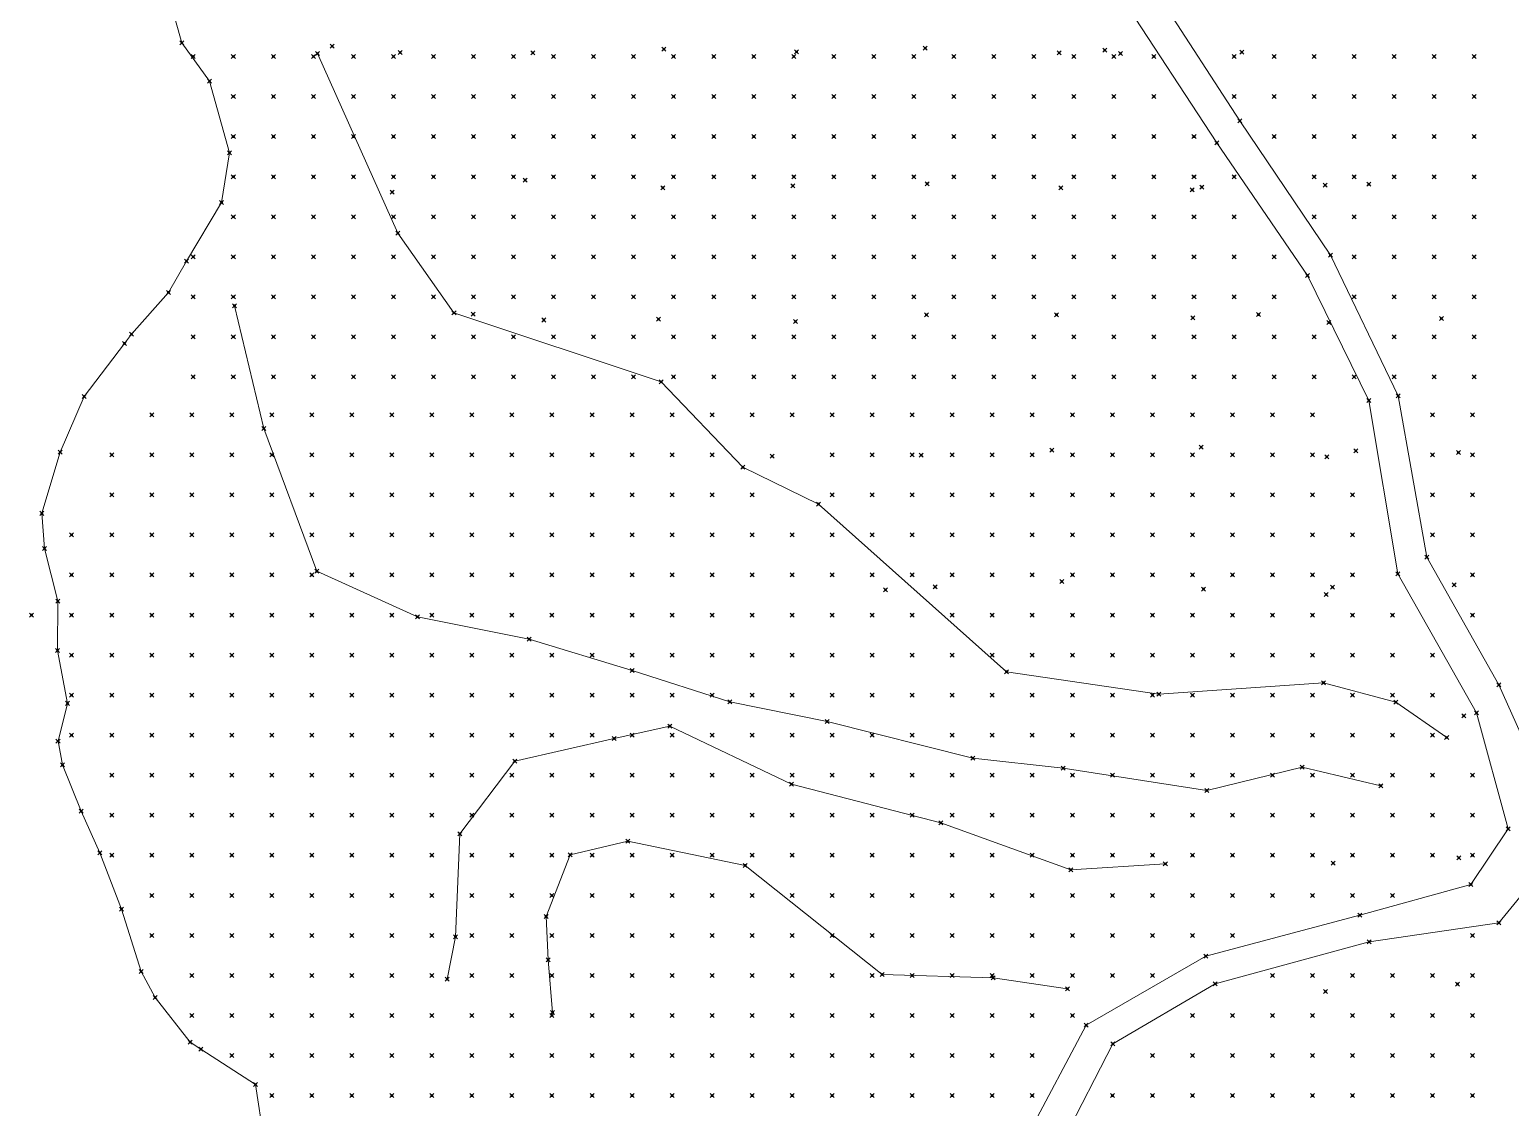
# Model space of a CAD drawing. Header units: metres. Extents: x 441556 to 446409, y 432338 to 461058.
# Drawn here: x 445925.6 to 446036.5, y 438821.1 to 438901.8 of the extents above; entities that cross this region are included whole.
import ezdxf

# ---------------------------------------------------------------- set-up
doc = ezdxf.new("R2010")
doc.units = ezdxf.units.M
doc.header["$MEASUREMENT"] = 0
doc.header["$PDMODE"] = 35
doc.header["$PDSIZE"] = 0.15
for name, color, linetype, lineweight in [('DTM-BRE-RevN_GRP_CURS APA', 2, 'Continuous', 0), ('DTM-BRE-RevN_GRP_DRUM PAMANT', 2, 'Continuous', 0), ('DTM-BRE-RevN_GRP_DRUM PIATRA', 2, 'Continuous', 0), ('DTM-BRE-RevN_GRP_TALUZ JOS', 2, 'Continuous', 0), ('DTM-BRE-RevN_GRP_TALUZ SUS', 2, 'Continuous', 0), ('DTM-NOK-RevN_LIDAR_co_lidar', 91, 'Continuous', 0), ('DTM-NOK-RevN_RTK', 32, 'Continuous', 0)]:
    doc.layers.add(name, color=color, linetype=linetype, lineweight=lineweight)

msp = doc.modelspace()

# ---------------------------------------------------------------- linework, layer by layer
at = {"layer": 'DTM-BRE-RevN_GRP_CURS APA'}
for p, q in [((445936.989, 438900.851, 324.313), (445936.012, 438904.302, 324.313)), ((445939.068, 438897.976, 324.4), (445936.989, 438900.851, 324.313)), ((445940.563, 438892.614, 325.966), (445939.068, 438897.976, 324.4)), ((445939.97, 438888.901, 324.487), (445940.563, 438892.614, 325.966)), ((445937.334, 438884.497, 323.879), (445939.97, 438888.901, 324.487)), ((445935.978, 438882.161, 323.879), (445937.334, 438884.497, 323.879)), ((445933.219, 438879.032, 323.879), (445935.978, 438882.161, 323.879)), ((445929.671, 438874.357, 323.879), (445932.692, 438878.34, 323.879)), ((445932.692, 438878.34, 323.879), (445933.219, 438879.032, 323.879)), ((445927.862, 438870.201, 323.879), (445929.671, 438874.357, 323.879)), ((445926.502, 438865.612, 323.879), (445927.862, 438870.201, 323.879)), ((445926.689, 438862.983, 323.879), (445926.502, 438865.612, 323.879)), ((445927.694, 438859.027, 323.879), (445926.689, 438862.983, 323.879)), ((445927.667, 438855.344, 323.879), (445927.694, 438859.027, 323.879)), ((445928.415, 438851.383, 323.879), (445927.667, 438855.344, 323.879)), ((445927.709, 438848.554, 323.879), (445928.415, 438851.383, 323.879)), ((445928.039, 438846.768, 323.879), (445927.709, 438848.554, 323.879)), ((445929.456, 438843.305, 323.879), (445928.039, 438846.768, 323.879)), ((445930.847, 438840.189, 323.879), (445929.456, 438843.305, 323.879)), ((445932.475, 438835.98, 323.879), (445930.847, 438840.189, 323.879)), ((445933.944, 438831.303, 323.879), (445932.475, 438835.98, 323.879)), ((445934.985, 438829.35, 323.879), (445933.944, 438831.303, 323.879)), ((445937.615, 438826.019, 323.879), (445934.985, 438829.35, 323.879)), ((445938.423, 438825.483, 323.879), (445937.615, 438826.019, 323.879)), ((445942.501, 438822.833, 323.879), (445938.423, 438825.483, 323.879)), ((445943.435, 438816.783, 323.741), (445942.501, 438822.833, 323.879))]:
    msp.add_line(p, q, dxfattribs=at)
at = {"layer": 'DTM-BRE-RevN_GRP_DRUM PAMANT'}
for p, q in [((446007.463, 438904.178, 342.673), (446014.546, 438893.347, 344.209)), ((446014.546, 438893.347, 344.209), (446021.33, 438883.431, 345.723)), ((446021.33, 438883.431, 345.723), (446025.933, 438874.053, 346.718)), ((446025.933, 438874.053, 346.718), (446028.098, 438861.076, 347.718)), ((446028.098, 438861.076, 347.718), (446033.996, 438850.667, 346.865)), ((446033.996, 438850.667, 346.865), (446036.37, 438841.982, 346.601)), ((446036.37, 438841.982, 346.601), (446033.588, 438837.819, 346.491)), ((446033.588, 438837.819, 346.491), (446025.259, 438835.516, 346.163)), ((446025.259, 438835.516, 346.163), (446013.709, 438832.443, 345.888)), ((446013.709, 438832.443, 345.888), (446004.758, 438827.272, 347.267)), ((446004.758, 438827.272, 347.267), (446000.436, 438819.151, 347.187))]:
    msp.add_line(p, q, dxfattribs=at)
at = {"layer": 'DTM-BRE-RevN_GRP_DRUM PIATRA'}
for p, q in [((446016.272, 438894.999, 344.352), (446009.286, 438905.769, 342.631)), ((446023.049, 438884.947, 345.827), (446016.272, 438894.999, 344.352)), ((446028.126, 438874.414, 346.789), (446023.049, 438884.947, 345.827)), ((446030.284, 438862.326, 347.772), (446028.126, 438874.414, 346.789)), ((446035.686, 438852.771, 347), (446030.284, 438862.326, 347.772)), ((446040.814, 438841.255, 347.248), (446035.686, 438852.771, 347)), ((446035.685, 438834.943, 347.017), (446040.814, 438841.255, 347.248)), ((446025.967, 438833.516, 346.357), (446035.685, 438834.943, 347.017)), ((446014.429, 438830.368, 346.197), (446025.967, 438833.516, 346.357)), ((446006.746, 438825.888, 347.289), (446014.429, 438830.368, 346.197)), ((446002.968, 438818.52, 347.371), (446006.746, 438825.888, 347.289))]:
    msp.add_line(p, q, dxfattribs=at)
at = {"layer": 'DTM-BRE-RevN_GRP_TALUZ JOS'}
for p, q in [((445940.941, 438881.162, 325.456), (445943.13, 438871.971, 325.852)), ((445943.13, 438871.971, 325.852), (445947.108, 438861.269, 326.997)), ((445947.108, 438861.269, 326.997), (445954.637, 438857.863, 328.642)), ((445954.637, 438857.863, 328.642), (445963.009, 438856.197, 330.624)), ((445963.009, 438856.197, 330.624), (445970.722, 438853.848, 332.011)), ((445970.722, 438853.848, 332.011), (445978.058, 438851.501, 333.135)), ((445978.058, 438851.501, 333.135), (445985.35, 438850.016, 336.859)), ((445969.374, 438848.749, 331.148), (445973.563, 438849.684, 331.668)), ((445973.563, 438849.684, 331.668), (445982.673, 438845.338, 333.904)), ((445985.35, 438850.016, 336.859), (445996.267, 438847.28, 337.237)), ((445961.929, 438847.05, 330.823), (445969.374, 438848.749, 331.148)), ((445957.829, 438841.606, 329.361), (445961.929, 438847.05, 330.823)), ((445996.267, 438847.28, 337.237), (446003.04, 438846.522, 338.39)), ((446003.04, 438846.522, 338.39), (446013.803, 438844.855, 341.357)), ((446013.803, 438844.855, 341.357), (446020.932, 438846.603, 341.288)), ((446020.932, 438846.603, 341.288), (446026.839, 438845.217, 342.782)), ((445982.673, 438845.338, 333.904), (445993.865, 438842.435, 336.928)), ((445957.497, 438833.907, 328.708), (445957.829, 438841.606, 329.361)), ((445993.865, 438842.435, 336.928), (446003.597, 438838.906, 340.499)), ((446003.597, 438838.906, 340.499), (446010.684, 438839.36, 342.106)), ((445956.879, 438830.723, 327.258), (445957.497, 438833.907, 328.708))]:
    msp.add_line(p, q, dxfattribs=at)
at = {"layer": 'DTM-BRE-RevN_GRP_TALUZ SUS'}
for p, q in [((445947.155, 438900.04, 335.568), (445953.18, 438886.588, 336.504)), ((445953.18, 438886.588, 336.504), (445957.382, 438880.621, 337.75)), ((445957.382, 438880.621, 337.75), (445972.916, 438875.462, 340.488)), ((445972.916, 438875.462, 340.488), (445979.029, 438869.059, 341.603)), ((445979.029, 438869.059, 341.603), (445984.691, 438866.31, 341.584)), ((445984.691, 438866.31, 341.584), (445998.779, 438853.754, 342.737)), ((445998.779, 438853.754, 342.737), (446010.201, 438852.076, 343.902)), ((446010.201, 438852.076, 343.902), (446022.545, 438852.929, 347.068)), ((446022.545, 438852.929, 347.068), (446027.945, 438851.471, 346.95)), ((446027.945, 438851.471, 346.95), (446031.765, 438848.827, 346.337)), ((445966.08, 438840.033, 339.383), (445970.399, 438841.049, 340.245)), ((445970.399, 438841.049, 340.245), (445979.207, 438839.251, 340.427)), ((445964.277, 438835.43, 338.679), (445966.08, 438840.033, 339.383)), ((445979.207, 438839.251, 340.427), (445989.474, 438831.08, 344.766)), ((445964.435, 438832.179, 337.848), (445964.277, 438835.43, 338.679)), ((445964.773, 438828.239, 339.26), (445964.435, 438832.179, 337.848)), ((445989.474, 438831.08, 344.766), (445997.775, 438830.822, 346.466)), ((445997.775, 438830.822, 346.466), (446003.352, 438830.003, 346.673))]:
    msp.add_line(p, q, dxfattribs=at)
at = {"layer": 'DTM-NOK-RevN_LIDAR_co_lidar'}
for p in [(445937.848, 438899.82, 325.815), (445940.847, 438899.82, 328.677), (445943.847, 438899.82, 331.771), (445946.846, 438899.82, 335.147), (445949.845, 438899.82, 335.708), (445952.845, 438899.82, 335.959), (445955.844, 438899.82, 336.188), (445958.844, 438899.82, 336.481), (445961.843, 438899.82, 336.861), (445964.842, 438899.82, 337.264), (445967.842, 438899.82, 337.67), (445970.841, 438899.82, 338.04), (445973.84, 438899.82, 338.349), (445976.84, 438899.82, 338.656), (445979.839, 438899.82, 339.053), (445982.838, 438899.82, 339.314), (445985.838, 438899.82, 339.655), (445988.837, 438899.82, 339.923), (445991.837, 438899.82, 340.266), (445994.836, 438899.82, 340.55), (445997.835, 438899.82, 340.975), (446000.835, 438899.82, 341.336), (446003.834, 438899.82, 341.74), (446006.833, 438899.82, 342.135), (446009.833, 438899.82, 342.669), (446015.832, 438899.82, 344.54), (446018.831, 438899.82, 345.81), (446021.83, 438899.82, 347.473), (446024.83, 438899.82, 350.516), (446027.829, 438899.82, 354.712), (446030.828, 438899.82, 357.706), (446033.828, 438899.82, 360.603), (445940.847, 438896.821, 327.848), (445943.847, 438896.821, 330.026), (445946.846, 438896.821, 333.891), (445949.845, 438896.821, 335.865), (445952.845, 438896.821, 336.23), (445955.844, 438896.821, 336.482), (445958.844, 438896.821, 336.769), (445961.843, 438896.821, 337.112), (445964.842, 438896.821, 337.487), (445967.842, 438896.821, 337.853), (445970.841, 438896.821, 338.235), (445973.84, 438896.821, 338.633), (445976.84, 438896.821, 338.971), (445979.839, 438896.821, 339.473), (445982.838, 438896.821, 339.87), (445985.838, 438896.821, 340.054), (445988.837, 438896.821, 340.421), (445991.837, 438896.821, 340.791), (445994.836, 438896.821, 341.085), (445997.835, 438896.821, 341.394), (446000.835, 438896.821, 341.746), (446003.834, 438896.821, 342.1), (446006.833, 438896.821, 342.384), (446009.833, 438896.821, 342.84), (446015.832, 438896.821, 344.009), (446018.831, 438896.821, 345.558), (446021.83, 438896.821, 346.921), (446024.83, 438896.821, 348.757), (446027.829, 438896.821, 350.732), (446030.828, 438896.821, 354.07), (446033.828, 438896.821, 356.374), (445940.847, 438893.821, 327.468), (445943.847, 438893.821, 329.334), (445946.846, 438893.821, 332.597), (445949.845, 438893.821, 336.084), (445952.845, 438893.821, 336.466), (445955.844, 438893.821, 336.752), (445958.844, 438893.821, 337.075), (445961.843, 438893.821, 337.4), (445964.842, 438893.821, 337.793), (445967.842, 438893.821, 338.159), (445970.841, 438893.821, 338.493), (445973.84, 438893.821, 338.846), (445976.84, 438893.821, 339.267), (445979.839, 438893.821, 339.781), (445982.838, 438893.821, 340.269), (445985.838, 438893.821, 340.525), (445988.837, 438893.821, 340.88), (445991.837, 438893.821, 341.217), (445994.836, 438893.821, 341.508), (445997.835, 438893.821, 341.805), (446000.835, 438893.821, 342.139), (446003.834, 438893.821, 342.447), (446006.833, 438893.821, 342.706), (446009.833, 438893.821, 342.986), (446012.832, 438893.821, 343.548), (446018.831, 438893.821, 345.117), (446021.83, 438893.821, 347.062), (446024.83, 438893.821, 348.796), (446027.829, 438893.821, 350.849), (446030.828, 438893.821, 352.275), (446033.828, 438893.821, 354.253), (445940.847, 438890.822, 326.871), (445943.847, 438890.822, 329.123), (445946.846, 438890.822, 331.294), (445949.845, 438890.822, 336.267), (445952.845, 438890.822, 336.675), (445955.844, 438890.822, 337.021), (445958.844, 438890.822, 337.362), (445961.843, 438890.822, 337.713), (445964.842, 438890.822, 338.1), (445967.842, 438890.822, 338.456), (445970.841, 438890.822, 338.792), (445973.84, 438890.822, 339.113), (445976.84, 438890.822, 339.468), (445979.839, 438890.822, 339.917), (445982.838, 438890.822, 340.539), (445985.838, 438890.822, 340.873), (445988.837, 438890.822, 341.216), (445991.837, 438890.822, 341.568), (445994.836, 438890.822, 341.877), (445997.835, 438890.822, 342.153), (446000.835, 438890.822, 342.48), (446003.834, 438890.822, 342.772), (446006.833, 438890.822, 343.009), (446009.833, 438890.822, 343.192), (446012.832, 438890.822, 343.74), (446015.832, 438890.822, 344.303), (446021.83, 438890.822, 346.211), (446024.83, 438890.822, 347.641), (446027.829, 438890.822, 350.154), (446030.828, 438890.822, 351.631), (446033.828, 438890.822, 353.535), (445940.847, 438887.823, 326.674), (445943.847, 438887.823, 328.615), (445946.846, 438887.823, 331.221), (445949.845, 438887.823, 334.149), (445952.845, 438887.823, 336.312), (445955.844, 438887.823, 337.194), (445958.844, 438887.823, 337.65), (445961.843, 438887.823, 338.032), (445964.842, 438887.823, 338.382), (445967.842, 438887.823, 338.743), (445970.841, 438887.823, 339.066), (445973.84, 438887.823, 339.372), (445976.84, 438887.823, 339.7), (445979.839, 438887.823, 340.148), (445982.838, 438887.823, 340.702), (445985.838, 438887.823, 341.151), (445988.837, 438887.823, 341.482), (445991.837, 438887.823, 341.865), (445994.836, 438887.823, 342.217), (445997.835, 438887.823, 342.477), (446000.835, 438887.823, 342.759), (446003.834, 438887.823, 343.07), (446006.833, 438887.823, 343.284), (446009.833, 438887.823, 343.467), (446012.832, 438887.823, 343.796), (446015.832, 438887.823, 344.356), (446021.83, 438887.823, 345.598), (446024.83, 438887.823, 347.051), (446027.829, 438887.823, 348.262), (446030.828, 438887.823, 350.844), (446033.828, 438887.823, 352.419), (445937.848, 438884.823, 324.541), (445940.847, 438884.823, 326.302), (445943.847, 438884.823, 328.518), (445946.846, 438884.823, 330.834), (445949.845, 438884.823, 332.997), (445952.845, 438884.823, 335.741), (445955.844, 438884.823, 337.37), (445958.844, 438884.823, 337.851), (445961.843, 438884.823, 338.281), (445964.842, 438884.823, 338.629), (445967.842, 438884.823, 339.011), (445970.841, 438884.823, 339.33), (445973.84, 438884.823, 339.623), (445976.84, 438884.823, 339.941), (445979.839, 438884.823, 340.314), (445982.838, 438884.823, 340.825), (445985.838, 438884.823, 341.229), (445988.837, 438884.823, 341.644), (445991.837, 438884.823, 342.076), (445994.836, 438884.823, 342.518), (445997.835, 438884.823, 342.784), (446000.835, 438884.823, 343.074), (446003.834, 438884.823, 343.357), (446006.833, 438884.823, 343.582), (446009.833, 438884.823, 343.774), (446012.832, 438884.823, 344.013), (446015.832, 438884.823, 344.388), (446018.831, 438884.823, 344.961), (446024.83, 438884.823, 346.215), (446027.829, 438884.823, 347.747), (446030.828, 438884.823, 349), (446033.828, 438884.823, 351.281), (445937.848, 438881.824, 324.569), (445940.847, 438881.824, 325.954), (445943.847, 438881.824, 327.613), (445946.846, 438881.824, 330.573), (445949.845, 438881.824, 332.497), (445952.845, 438881.824, 335.019), (445955.844, 438881.824, 337.328), (445958.844, 438881.824, 337.96), (445961.843, 438881.824, 338.44), (445964.842, 438881.824, 338.87), (445967.842, 438881.824, 339.269), (445970.841, 438881.824, 339.595), (445973.84, 438881.824, 339.907), (445976.84, 438881.824, 340.221), (445979.839, 438881.824, 340.507), (445982.838, 438881.824, 340.897), (445985.838, 438881.824, 341.302), (445988.837, 438881.824, 341.834), (445991.837, 438881.824, 342.265), (445994.836, 438881.824, 342.763), (445997.835, 438881.824, 343.1), (446000.835, 438881.824, 343.373), (446003.834, 438881.824, 343.662), (446006.833, 438881.824, 343.869), (446009.833, 438881.824, 344.106), (446012.832, 438881.824, 344.317), (446015.832, 438881.824, 344.565), (446018.831, 438881.824, 344.919), (446024.83, 438881.824, 345.91), (446027.829, 438881.824, 347.032), (446030.828, 438881.824, 348.34), (446033.828, 438881.824, 350.076), (445937.848, 438878.825, 324.774), (445940.847, 438878.825, 325.79), (445943.847, 438878.825, 327.084), (445946.846, 438878.825, 329.604), (445949.845, 438878.825, 331.457), (445952.845, 438878.825, 333.063), (445955.844, 438878.825, 334.568), (445958.844, 438878.825, 337.245), (445961.843, 438878.825, 338.327), (445964.842, 438878.825, 339.04), (445967.842, 438878.825, 339.471), (445970.841, 438878.825, 339.882), (445973.84, 438878.825, 340.188), (445976.84, 438878.825, 340.503), (445979.839, 438878.825, 340.776), (445982.838, 438878.825, 341.023), (445985.838, 438878.825, 341.417), (445988.837, 438878.825, 341.931), (445991.837, 438878.825, 342.454), (445994.836, 438878.825, 342.977), (445997.835, 438878.825, 343.391), (446000.835, 438878.825, 343.675), (446003.834, 438878.825, 343.977), (446006.833, 438878.825, 344.209), (446009.833, 438878.825, 344.448), (446012.832, 438878.825, 344.658), (446015.832, 438878.825, 344.872), (446018.831, 438878.825, 345.024), (446021.83, 438878.825, 345.56), (446027.829, 438878.825, 346.504), (446030.828, 438878.825, 347.575), (446033.828, 438878.825, 348.764), (445937.848, 438875.825, 324.912), (445940.847, 438875.825, 325.382), (445943.847, 438875.825, 326.593), (445946.846, 438875.825, 328.795), (445949.845, 438875.825, 330.124), (445952.845, 438875.825, 331.818), (445955.844, 438875.825, 333.438), (445958.844, 438875.825, 335.042), (445961.843, 438875.825, 336.58), (445964.842, 438875.825, 338.29), (445967.842, 438875.825, 339.665), (445970.841, 438875.825, 339.99), (445973.84, 438875.825, 340.47), (445976.84, 438875.825, 340.781), (445979.839, 438875.825, 341.058), (445982.838, 438875.825, 341.319), (445985.838, 438875.825, 341.616), (445988.837, 438875.825, 342.054), (445991.837, 438875.825, 342.641), (445994.836, 438875.825, 343.216), (445997.835, 438875.825, 343.622), (446000.835, 438875.825, 343.965), (446003.834, 438875.825, 344.268), (446006.833, 438875.825, 344.579), (446009.833, 438875.825, 344.774), (446012.832, 438875.825, 345), (446015.832, 438875.825, 345.24), (446018.831, 438875.825, 345.445), (446021.83, 438875.825, 345.635), (446024.83, 438875.825, 346.092), (446027.829, 438875.825, 346.427), (446030.828, 438875.825, 347.299), (446033.828, 438875.825, 348.324), (445934.73, 438872.994, 324.757), (445937.73, 438872.994, 325.113), (445940.729, 438872.994, 325.418), (445943.728, 438872.994, 326.013), (445946.728, 438872.994, 327.711), (445949.727, 438872.994, 328.995), (445952.726, 438872.994, 330.829), (445955.726, 438872.994, 332.71), (445958.725, 438872.994, 334.138), (445961.725, 438872.994, 333.656), (445964.724, 438872.994, 335.05), (445967.723, 438872.994, 336.34), (445970.723, 438872.994, 337.991), (445973.722, 438872.994, 339.081), (445976.721, 438872.994, 340.509), (445979.721, 438872.994, 341.325), (445982.72, 438872.994, 341.751), (445985.72, 438872.994, 341.967), (445988.719, 438872.994, 342.257), (445991.718, 438872.994, 342.772), (445994.718, 438872.994, 343.332), (445997.717, 438872.994, 343.93), (446000.716, 438872.994, 344.306), (446003.716, 438872.994, 344.697), (446006.715, 438872.994, 345.043), (446009.715, 438872.994, 345.318), (446012.714, 438872.994, 345.561), (446015.713, 438872.994, 345.812), (446018.713, 438872.994, 346.091), (446021.712, 438872.994, 346.225), (446030.71, 438872.994, 347.258), (446033.71, 438872.994, 348.125), (445931.731, 438869.995, 324.377), (445934.73, 438869.995, 324.657), (445937.73, 438869.995, 325.205), (445940.729, 438869.995, 325.63), (445943.728, 438869.995, 326.111), (445946.728, 438869.995, 327.379), (445949.727, 438869.995, 328.461), (445952.726, 438869.995, 330.691), (445955.726, 438869.995, 331.63), (445958.725, 438869.995, 332.189), (445961.725, 438869.995, 332.811), (445964.724, 438869.995, 333.852), (445967.723, 438869.995, 335.309), (445970.723, 438869.995, 336.372), (445973.722, 438869.995, 337.11), (445976.721, 438869.995, 338.191), (445985.72, 438869.995, 342.219), (445988.719, 438869.995, 342.592), (445991.718, 438869.995, 343.009), (445994.718, 438869.995, 343.505), (445997.717, 438869.995, 344.153), (446000.716, 438869.995, 344.553), (446003.716, 438869.995, 344.931), (446006.715, 438869.995, 345.293), (446009.715, 438869.995, 345.591), (446012.714, 438869.995, 345.858), (446015.713, 438869.995, 346.131), (446018.713, 438869.995, 346.419), (446021.712, 438869.995, 346.533), (446030.71, 438869.995, 347.489), (446033.71, 438869.995, 348.333), (445931.731, 438866.995, 324.352), (445934.73, 438866.995, 324.696), (445937.73, 438866.995, 325.256), (445940.729, 438866.995, 325.885), (445943.728, 438866.995, 326.302), (445946.728, 438866.995, 327.013), (445949.727, 438866.995, 328.413), (445952.726, 438866.995, 329.514), (445955.726, 438866.995, 330.967), (445958.725, 438866.995, 332.001), (445961.725, 438866.995, 333.047), (445964.724, 438866.995, 334.718), (445967.723, 438866.995, 335.549), (445970.723, 438866.995, 335.434), (445973.722, 438866.995, 335.406), (445976.721, 438866.995, 335.835), (445979.721, 438866.995, 337.122), (445985.72, 438866.995, 342.212), (445988.719, 438866.995, 342.85), (445991.718, 438866.995, 343.216), (445994.718, 438866.995, 343.628), (445997.717, 438866.995, 344.272), (446000.716, 438866.995, 344.773), (446003.716, 438866.995, 345.149), (446006.715, 438866.995, 345.544), (446009.715, 438866.995, 345.87), (446012.714, 438866.995, 346.132), (446015.713, 438866.995, 346.418), (446018.713, 438866.995, 346.681), (446021.712, 438866.995, 346.893), (446024.711, 438866.995, 347.266), (446030.71, 438866.995, 347.632), (446033.71, 438866.995, 348.465), (445928.731, 438863.996, 323.899), (445931.731, 438863.996, 324.415), (445934.73, 438863.996, 324.758), (445937.73, 438863.996, 325.206), (445940.729, 438863.996, 326.189), (445943.728, 438863.996, 326.644), (445946.728, 438863.996, 327.178), (445949.727, 438863.996, 327.819), (445952.726, 438863.996, 328.639), (445955.726, 438863.996, 329.759), (445958.725, 438863.996, 331.055), (445961.725, 438863.996, 333.05), (445964.724, 438863.996, 336.068), (445967.723, 438863.996, 336.323), (445970.723, 438863.996, 335.258), (445973.722, 438863.996, 334.808), (445976.721, 438863.996, 335.273), (445979.721, 438863.996, 336.55), (445982.72, 438863.996, 338.169), (445985.72, 438863.996, 341.183), (445988.719, 438863.996, 342.289), (445991.718, 438863.996, 342.96), (445994.718, 438863.996, 343.482), (445997.717, 438863.996, 344.153), (446000.716, 438863.996, 344.809), (446003.716, 438863.996, 345.399), (446006.715, 438863.996, 345.848), (446009.715, 438863.996, 346.245), (446012.714, 438863.996, 346.544), (446015.713, 438863.996, 346.817), (446018.713, 438863.996, 347.074), (446021.712, 438863.996, 347.329), (446024.711, 438863.996, 347.601), (446030.71, 438863.996, 347.717), (446033.71, 438863.996, 348.384), (445928.731, 438860.996, 323.912), (445931.731, 438860.996, 324.465), (445934.73, 438860.996, 324.796), (445937.73, 438860.996, 325.274), (445940.729, 438860.996, 326.419), (445943.728, 438860.996, 326.846), (445946.728, 438860.996, 327.228), (445949.727, 438860.996, 327.696), (445952.726, 438860.996, 328.477), (445955.726, 438860.996, 329.374), (445958.725, 438860.996, 330.004), (445961.725, 438860.996, 331.74), (445964.724, 438860.996, 334.195), (445967.723, 438860.996, 335.721), (445970.723, 438860.996, 335.765), (445973.722, 438860.996, 334.962), (445976.721, 438860.996, 335.429), (445979.721, 438860.996, 336.616), (445982.72, 438860.996, 337.994), (445985.72, 438860.996, 339.231), (445988.719, 438860.996, 341.136), (445991.718, 438860.996, 342.188), (445994.718, 438860.996, 342.839), (445997.717, 438860.996, 343.507), (446000.716, 438860.996, 344.305), (446003.716, 438860.996, 345.159), (446006.715, 438860.996, 345.83), (446009.715, 438860.996, 346.43), (446012.714, 438860.996, 346.927), (446015.713, 438860.996, 347.336), (446018.713, 438860.996, 347.591), (446021.712, 438860.996, 347.788), (446024.711, 438860.996, 347.866), (446033.71, 438860.996, 348.014), (445925.732, 438857.997, 323.511), (445928.731, 438857.997, 323.948), (445931.731, 438857.997, 324.462), (445934.73, 438857.997, 324.744), (445937.73, 438857.997, 325.255), (445940.729, 438857.997, 326.478), (445943.728, 438857.997, 326.836), (445946.728, 438857.997, 327.297), (445949.727, 438857.997, 327.797), (445952.726, 438857.997, 328.219), (445955.726, 438857.997, 329.085), (445958.725, 438857.997, 329.748), (445961.725, 438857.997, 330.749), (445964.724, 438857.997, 332.7), (445967.723, 438857.997, 334.151), (445970.723, 438857.997, 335.123), (445973.722, 438857.997, 335.004), (445976.721, 438857.997, 335.821), (445979.721, 438857.997, 337.152), (445982.72, 438857.997, 337.849), (445985.72, 438857.997, 338.344), (445988.719, 438857.997, 339.906), (445991.718, 438857.997, 341.063), (445994.718, 438857.997, 342.11), (445997.717, 438857.997, 342.748), (446000.716, 438857.997, 343.626), (446003.716, 438857.997, 344.218), (446006.715, 438857.997, 345.064), (446009.715, 438857.997, 345.777), (446012.714, 438857.997, 346.453), (446015.713, 438857.997, 347.132), (446018.713, 438857.997, 347.589), (446021.712, 438857.997, 347.922), (446024.711, 438857.997, 347.976), (446027.711, 438857.997, 347.834), (446033.71, 438857.997, 347.445), (445928.731, 438854.998, 324.012), (445931.731, 438854.998, 324.405), (445934.73, 438854.998, 324.663), (445937.73, 438854.998, 325.222), (445940.729, 438854.998, 326.242), (445943.728, 438854.998, 326.685), (445946.728, 438854.998, 327.217), (445949.727, 438854.998, 328.023), (445952.726, 438854.998, 328.51), (445955.726, 438854.998, 329.05), (445958.725, 438854.998, 329.61), (445961.725, 438854.998, 330.122), (445964.724, 438854.998, 331.237), (445967.723, 438854.998, 332.164), (445970.723, 438854.998, 332.999), (445973.722, 438854.998, 333.846), (445976.721, 438854.998, 334.944), (445979.721, 438854.998, 336.562), (445982.72, 438854.998, 337.424), (445985.72, 438854.998, 338.035), (445988.719, 438854.998, 338.795), (445991.718, 438854.998, 340.076), (445994.718, 438854.998, 341.533), (445997.717, 438854.998, 342.463), (446000.716, 438854.998, 343.186), (446003.716, 438854.998, 343.645), (446006.715, 438854.998, 344.421), (446009.715, 438854.998, 344.812), (446012.714, 438854.998, 344.701), (446015.713, 438854.998, 346.055), (446018.713, 438854.998, 346.595), (446021.712, 438854.998, 347.39), (446024.711, 438854.998, 347.472), (446027.711, 438854.998, 347.465), (446030.71, 438854.998, 347.183), (445928.731, 438851.998, 323.988), (445931.731, 438851.998, 324.3), (445934.73, 438851.998, 324.689), (445937.73, 438851.998, 325.306), (445940.729, 438851.998, 325.88), (445943.728, 438851.998, 326.392), (445946.728, 438851.998, 326.91), (445949.727, 438851.998, 327.87), (445952.726, 438851.998, 328.628), (445955.726, 438851.998, 328.841), (445958.725, 438851.998, 329.243), (445961.725, 438851.998, 329.742), (445964.724, 438851.998, 330.412), (445967.723, 438851.998, 330.866), (445970.723, 438851.998, 331.237), (445973.722, 438851.998, 332.306), (445976.721, 438851.998, 333.343), (445979.721, 438851.998, 334.856), (445982.72, 438851.998, 336.18), (445985.72, 438851.998, 337.022), (445988.719, 438851.998, 338.091), (445991.718, 438851.998, 339.143), (445994.718, 438851.998, 340.27), (445997.717, 438851.998, 341.4), (446000.716, 438851.998, 342.127), (446003.716, 438851.998, 341.48), (446006.715, 438851.998, 342.872), (446009.715, 438851.998, 342.444), (446012.714, 438851.998, 342.072), (446015.713, 438851.998, 343.892), (446018.713, 438851.998, 344.209), (446021.712, 438851.998, 345.362), (446024.711, 438851.998, 346.31), (446027.711, 438851.998, 346.229), (446030.71, 438851.998, 346.32), (445928.731, 438848.999, 323.886), (445931.731, 438848.999, 324.226), (445934.73, 438848.999, 324.701), (445937.73, 438848.999, 325.256), (445940.729, 438848.999, 325.689), (445943.728, 438848.999, 326.059), (445946.728, 438848.999, 326.449), (445949.727, 438848.999, 327.145), (445952.726, 438848.999, 328.338), (445955.726, 438848.999, 328.331), (445958.725, 438848.999, 329.086), (445961.725, 438848.999, 330.008), (445964.724, 438848.999, 331.057), (445967.723, 438848.999, 331.79), (445970.723, 438848.999, 331.881), (445973.722, 438848.999, 332.056), (445976.721, 438848.999, 332.669), (445979.721, 438848.999, 333.286), (445982.72, 438848.999, 334.603), (445985.72, 438848.999, 335.393), (445988.719, 438848.999, 336.397), (445991.718, 438848.999, 337.264), (445994.718, 438848.999, 338.175), (445997.717, 438848.999, 339.107), (446000.716, 438848.999, 339.681), (446003.716, 438848.999, 338.191), (446006.715, 438848.999, 339.929), (446009.715, 438848.999, 339.664), (446012.714, 438848.999, 340.467), (446015.713, 438848.999, 340.902), (446018.713, 438848.999, 341.405), (446021.712, 438848.999, 342.163), (446024.711, 438848.999, 344.697), (446027.711, 438848.999, 343.993), (446030.71, 438848.999, 344.512), (445931.731, 438846, 324.141), (445934.73, 438846, 324.692), (445937.73, 438846, 325.198), (445940.729, 438846, 325.499), (445943.728, 438846, 325.969), (445946.728, 438846, 326.402), (445949.727, 438846, 326.912), (445952.726, 438846, 327.968), (445955.726, 438846, 328.314), (445958.725, 438846, 329.428), (445961.725, 438846, 331.359), (445964.724, 438846, 333.367), (445967.723, 438846, 334.552), (445970.723, 438846, 334.447), (445973.722, 438846, 334.256), (445976.721, 438846, 334.224), (445979.721, 438846, 333.826), (445982.72, 438846, 334.232), (445985.72, 438846, 334.748), (445988.719, 438846, 335.184), (445991.718, 438846, 335.7), (445994.718, 438846, 336.652), (445997.717, 438846, 337.586), (446000.716, 438846, 338.408), (446003.716, 438846, 338.946), (446006.715, 438846, 339.856), (446009.715, 438846, 340.815), (446012.714, 438846, 340.868), (446015.713, 438846, 340.974), (446018.713, 438846, 341.994), (446021.712, 438846, 342.17), (446024.711, 438846, 343.775), (446027.711, 438846, 343.219), (446030.71, 438846, 343.798), (446033.71, 438846, 344.81), (445931.731, 438843, 324.05), (445934.73, 438843, 324.7), (445937.73, 438843, 325.175), (445940.729, 438843, 325.565), (445943.728, 438843, 326.031), (445946.728, 438843, 326.487), (445949.727, 438843, 326.772), (445952.726, 438843, 327.902), (445955.726, 438843, 328.482), (445958.725, 438843, 329.949), (445961.725, 438843, 333.413), (445964.724, 438843, 336.258), (445967.723, 438843, 337.773), (445970.723, 438843, 338.431), (445973.722, 438843, 338.49), (445976.721, 438843, 337.824), (445979.721, 438843, 336.753), (445982.72, 438843, 336.98), (445985.72, 438843, 337.007), (445988.719, 438843, 336.785), (445991.718, 438843, 336.955), (445994.718, 438843, 337.992), (445997.717, 438843, 338.898), (446000.716, 438843, 339.008), (446003.716, 438843, 339.821), (446006.715, 438843, 340.982), (446009.715, 438843, 341.796), (446012.714, 438843, 341.846), (446015.713, 438843, 342.842), (446018.713, 438843, 343.459), (446021.712, 438843, 343.337), (446024.711, 438843, 344.261), (446027.711, 438843, 344.317), (446030.71, 438843, 344.579), (446033.71, 438843, 345.219), (445931.731, 438840.001, 323.883), (445934.73, 438840.001, 324.62), (445937.73, 438840.001, 325.103), (445940.729, 438840.001, 325.556), (445943.728, 438840.001, 325.914), (445946.728, 438840.001, 326.174), (445949.727, 438840.001, 326.654), (445952.726, 438840.001, 327.526), (445955.726, 438840.001, 328.29), (445958.725, 438840.001, 330.256), (445961.725, 438840.001, 334.826), (445964.724, 438840.001, 337.629), (445967.723, 438840.001, 339.472), (445970.723, 438840.001, 340.496), (445973.722, 438840.001, 340.365), (445976.721, 438840.001, 340.229), (445979.721, 438840.001, 340.492), (445982.72, 438840.001, 340.386), (445985.72, 438840.001, 340.145), (445988.719, 438840.001, 339.887), (445991.718, 438840.001, 339.804), (445994.718, 438840.001, 340.907), (445997.717, 438840.001, 341.219), (446000.716, 438840.001, 340.53), (446003.716, 438840.001, 341.152), (446006.715, 438840.001, 341.469), (446009.715, 438840.001, 342.166), (446012.714, 438840.001, 342.837), (446015.713, 438840.001, 344.159), (446018.713, 438840.001, 344.457), (446021.712, 438840.001, 344.723), (446024.711, 438840.001, 345.318), (446027.711, 438840.001, 345.454), (446030.71, 438840.001, 345.734), (446033.71, 438840.001, 345.994), (445934.73, 438837.001, 324.444), (445937.73, 438837.001, 324.92), (445940.729, 438837.001, 325.336), (445943.728, 438837.001, 325.645), (445946.728, 438837.001, 325.998), (445949.727, 438837.001, 326.495), (445952.726, 438837.001, 327.087), (445955.726, 438837.001, 328.018), (445958.725, 438837.001, 330.25), (445961.725, 438837.001, 335.215), (445964.724, 438837.001, 337.525), (445967.723, 438837.001, 340.411), (445970.723, 438837.001, 341.135), (445973.722, 438837.001, 341.254), (445976.721, 438837.001, 340.905), (445979.721, 438837.001, 341.031), (445982.72, 438837.001, 341.503), (445985.72, 438837.001, 341.948), (445988.719, 438837.001, 342.24), (445991.718, 438837.001, 342.616), (445994.718, 438837.001, 343.619), (445997.717, 438837.001, 343.821), (446000.716, 438837.001, 343.394), (446003.716, 438837.001, 343.694), (446006.715, 438837.001, 343.365), (446009.715, 438837.001, 343.412), (446012.714, 438837.001, 343.865), (446015.713, 438837.001, 344.453), (446018.713, 438837.001, 344.947), (446021.712, 438837.001, 345.403), (446024.711, 438837.001, 345.83), (446027.711, 438837.001, 346.122), (445934.73, 438834.002, 324.156), (445937.73, 438834.002, 324.519), (445940.729, 438834.002, 324.913), (445943.728, 438834.002, 325.358), (445946.728, 438834.002, 325.748), (445949.727, 438834.002, 326.31), (445952.726, 438834.002, 327.008), (445955.726, 438834.002, 327.54), (445958.725, 438834.002, 329.558), (445961.725, 438834.002, 335.275), (445964.724, 438834.002, 337.914), (445967.723, 438834.002, 340.697), (445970.723, 438834.002, 341.303), (445973.722, 438834.002, 341.475), (445976.721, 438834.002, 341.4), (445979.721, 438834.002, 341.973), (445982.72, 438834.002, 342.743), (445985.72, 438834.002, 343.334), (445988.719, 438834.002, 343.671), (445991.718, 438834.002, 344.677), (445994.718, 438834.002, 346.28), (445997.717, 438834.002, 347.085), (446000.716, 438834.002, 345.994), (446003.716, 438834.002, 344.872), (446006.715, 438834.002, 345.682), (446009.715, 438834.002, 345.308), (446012.714, 438834.002, 345.449), (446015.713, 438834.002, 345.634), (446033.71, 438834.002, 347.099), (445937.73, 438831.003, 324.322), (445940.729, 438831.003, 324.767), (445943.728, 438831.003, 325.025), (445946.728, 438831.003, 325.152), (445949.727, 438831.003, 325.854), (445952.726, 438831.003, 326.874), (445955.726, 438831.003, 327.138), (445958.725, 438831.003, 328.608), (445961.725, 438831.003, 334.36), (445964.724, 438831.003, 338.28), (445967.723, 438831.003, 340.686), (445970.723, 438831.003, 341.473), (445973.722, 438831.003, 341.69), (445976.721, 438831.003, 342.115), (445979.721, 438831.003, 342.861), (445982.72, 438831.003, 343.528), (445985.72, 438831.003, 344.035), (445988.719, 438831.003, 344.648), (445991.718, 438831.003, 345.23), (445994.718, 438831.003, 345.895), (445997.717, 438831.003, 346.438), (446000.716, 438831.003, 346.668), (446003.716, 438831.003, 346.115), (446006.715, 438831.003, 346.832), (446009.715, 438831.003, 346.629), (446018.713, 438831.003, 347.387), (446021.712, 438831.003, 347.333), (446024.711, 438831.003, 347.402), (446027.711, 438831.003, 347.53), (446030.71, 438831.003, 347.571), (446033.71, 438831.003, 347.828), (445937.73, 438828.003, 324.104), (445940.729, 438828.003, 324.478), (445943.728, 438828.003, 324.664), (445946.728, 438828.003, 324.827), (445949.727, 438828.003, 325.457), (445952.726, 438828.003, 326.467), (445955.726, 438828.003, 326.921), (445958.725, 438828.003, 328.301), (445961.725, 438828.003, 333.607), (445964.724, 438828.003, 337.197), (445967.723, 438828.003, 340.563), (445970.723, 438828.003, 341.676), (445973.722, 438828.003, 341.963), (445976.721, 438828.003, 342.621), (445979.721, 438828.003, 343.178), (445982.72, 438828.003, 343.667), (445985.72, 438828.003, 344.136), (445988.719, 438828.003, 344.674), (445991.718, 438828.003, 345.197), (445994.718, 438828.003, 345.737), (445997.717, 438828.003, 346.249), (446000.716, 438828.003, 346.748), (446003.716, 438828.003, 347.067), (446012.714, 438828.003, 347.658), (446015.713, 438828.003, 348.762), (446018.713, 438828.003, 348.991), (446021.712, 438828.003, 349.279), (446024.711, 438828.003, 349.184), (446027.711, 438828.003, 349.202), (446030.71, 438828.003, 348.982), (446033.71, 438828.003, 348.862), (445940.729, 438825.004, 324.001), (445943.728, 438825.004, 324.377), (445946.728, 438825.004, 324.85), (445949.727, 438825.004, 325.243), (445952.726, 438825.004, 325.951), (445955.726, 438825.004, 326.819), (445958.725, 438825.004, 328.088), (445961.725, 438825.004, 333.152), (445964.724, 438825.004, 335.05), (445967.723, 438825.004, 340.358), (445970.723, 438825.004, 341.917), (445973.722, 438825.004, 342.34), (445976.721, 438825.004, 342.81), (445979.721, 438825.004, 343.24), (445982.72, 438825.004, 343.741), (445985.72, 438825.004, 344.252), (445988.719, 438825.004, 344.907), (445991.718, 438825.004, 345.442), (445994.718, 438825.004, 345.93), (445997.717, 438825.004, 346.458), (446000.716, 438825.004, 347.006), (446009.715, 438825.004, 348.153), (446012.714, 438825.004, 348.771), (446015.713, 438825.004, 349.293), (446018.713, 438825.004, 349.781), (446021.712, 438825.004, 350.065), (446024.711, 438825.004, 350.353), (446027.711, 438825.004, 350.533), (446030.71, 438825.004, 350.613), (446033.71, 438825.004, 350.635), (445943.728, 438822.005, 324.056), (445946.728, 438822.005, 324.679), (445949.727, 438822.005, 325.106), (445952.726, 438822.005, 325.792), (445955.726, 438822.005, 326.872), (445958.725, 438822.005, 328.013), (445961.725, 438822.005, 332.902), (445964.724, 438822.005, 334.396), (445967.723, 438822.005, 339.47), (445970.723, 438822.005, 341.957), (445973.722, 438822.005, 342.695), (445976.721, 438822.005, 342.962), (445979.721, 438822.005, 343.439), (445982.72, 438822.005, 343.947), (445985.72, 438822.005, 344.421), (445988.719, 438822.005, 345.105), (445991.718, 438822.005, 345.6), (445994.718, 438822.005, 345.984), (445997.717, 438822.005, 346.43), (446000.716, 438822.005, 346.982), (446006.715, 438822.005, 347.888), (446009.715, 438822.005, 348.491), (446012.714, 438822.005, 348.968), (446015.713, 438822.005, 349.423), (446018.713, 438822.005, 349.897), (446021.712, 438822.005, 350.354), (446024.711, 438822.005, 350.855), (446027.711, 438822.005, 351.493), (446030.71, 438822.005, 351.915), (446033.71, 438822.005, 351.896)]:
    msp.add_point(p, dxfattribs=at)
at = {"layer": 'DTM-NOK-RevN_RTK'}
for p in [(445936.989, 438900.851, 324.313), (445947.155, 438900.04, 335.568), (445948.254, 438900.605, 335.698), (445953.355, 438900.116, 336.1), (445963.29, 438900.103, 337.184), (445973.116, 438900.378, 338.407), (445983.056, 438900.175, 339.407), (445992.7, 438900.453, 340.439), (446002.724, 438900.104, 341.87), (446006.14, 438900.298, 342.179), (446007.318, 438900.053, 342.449), (446016.415, 438900.148, 345.155), (445939.068, 438897.976, 324.4), (446016.272, 438894.999, 344.352), (445940.563, 438892.614, 325.966), (446014.546, 438893.347, 344.209), (445962.712, 438890.574, 338.08), (445982.77, 438890.144, 340.8), (445992.837, 438890.297, 341.969), (446013.414, 438890.049, 344.197), (446022.653, 438890.191, 346.856), (446025.925, 438890.252, 348.731), (445952.749, 438889.674, 336.861), (445973.035, 438889.999, 339.256), (446002.851, 438889.988, 342.962), (446012.705, 438889.826, 344.101), (445939.97, 438888.901, 324.487), (445953.18, 438886.588, 336.504), (445937.334, 438884.497, 323.879), (446023.049, 438884.947, 345.827), (446021.33, 438883.431, 345.723), (445935.978, 438882.161, 323.879), (445940.941, 438881.162, 325.456), (445957.382, 438880.621, 337.75), (445958.822, 438880.519, 338.21), (445964.108, 438880.09, 339.088), (445972.708, 438880.158, 340.117), (445992.777, 438880.47, 342.712), (446002.54, 438880.487, 343.874), (446012.749, 438880.261, 344.642), (446017.666, 438880.492, 344.976), (446031.367, 438880.203, 348.654), (445933.219, 438879.032, 323.879), (445982.963, 438879.984, 341.176), (446022.946, 438879.898, 346.18), (445932.692, 438878.34, 323.879), (445972.916, 438875.462, 340.488), (445929.671, 438874.357, 323.879), (446025.933, 438874.053, 346.718), (446028.126, 438874.414, 346.789), (445943.13, 438871.971, 325.852), (445927.862, 438870.201, 323.879), (446002.177, 438870.337, 344.768), (446013.367, 438870.565, 345.836), (446024.951, 438870.283, 347.005), (446032.64, 438870.172, 348.285), (445979.029, 438869.059, 341.603), (445981.23, 438869.898, 341.997), (445992.4, 438869.965, 343.165), (446022.779, 438869.839, 346.639), (445926.502, 438865.612, 323.879), (445984.691, 438866.31, 341.584), (445926.689, 438862.983, 323.879), (446030.284, 438862.326, 347.772), (445947.108, 438861.269, 326.997), (445993.431, 438860.096, 342.968), (446002.922, 438860.516, 345.527), (446023.204, 438860.083, 347.978), (446028.098, 438861.076, 347.718), (446032.326, 438860.254, 347.974), (445927.694, 438859.027, 323.879), (445989.72, 438859.892, 341.588), (446013.553, 438859.945, 347.551), (446022.738, 438859.538, 348.074), (445954.637, 438857.863, 328.642), (445963.009, 438856.197, 330.624), (445927.667, 438855.344, 323.879), (445970.722, 438853.848, 332.011), (445998.779, 438853.754, 342.737), (446022.545, 438852.929, 347.068), (446035.686, 438852.771, 347), (445928.415, 438851.383, 323.879), (445978.058, 438851.501, 333.135), (446010.201, 438852.076, 343.902), (446027.945, 438851.471, 346.95), (446033.04, 438850.451, 346.729), (446033.996, 438850.667, 346.865), (445973.563, 438849.684, 331.668), (445985.35, 438850.016, 336.859), (445927.709, 438848.554, 323.879), (445969.374, 438848.749, 331.148), (446031.765, 438848.827, 346.337), (445928.039, 438846.768, 323.879), (445961.929, 438847.05, 330.823), (445996.267, 438847.28, 337.237), (446003.04, 438846.522, 338.39), (446020.932, 438846.603, 341.288), (445982.673, 438845.338, 333.904), (446013.803, 438844.855, 341.357), (446026.839, 438845.217, 342.782), (445929.456, 438843.305, 323.879), (445993.865, 438842.435, 336.928), (445957.829, 438841.606, 329.361), (446036.37, 438841.982, 346.601), (445930.847, 438840.189, 323.879), (445970.399, 438841.049, 340.245), (445966.08, 438840.033, 339.383), (445979.207, 438839.251, 340.427), (446010.684, 438839.36, 342.106), (446023.264, 438839.413, 345.131), (446032.683, 438839.813, 346.011), (446003.597, 438838.906, 340.499), (446033.588, 438837.819, 346.491), (445932.475, 438835.98, 323.879), (445964.277, 438835.43, 338.679), (446025.259, 438835.516, 346.163), (446035.685, 438834.943, 347.017), (445957.497, 438833.907, 328.708), (446025.967, 438833.516, 346.357), (446013.709, 438832.443, 345.888), (445933.944, 438831.303, 323.879), (445964.435, 438832.179, 337.848), (445956.879, 438830.723, 327.258), (445989.474, 438831.08, 344.766), (445997.775, 438830.822, 346.466), (446014.429, 438830.368, 346.197), (446032.571, 438830.363, 347.73), (445934.985, 438829.35, 323.879), (446003.352, 438830.003, 346.673), (446022.695, 438829.812, 347.965), (445964.773, 438828.239, 339.26), (446004.758, 438827.272, 347.267), (445937.615, 438826.019, 323.879), (446006.746, 438825.888, 347.289), (445938.423, 438825.483, 323.879), (445942.501, 438822.833, 323.879)]:
    msp.add_point(p, dxfattribs=at)

doc.saveas('drawing.dxf')
